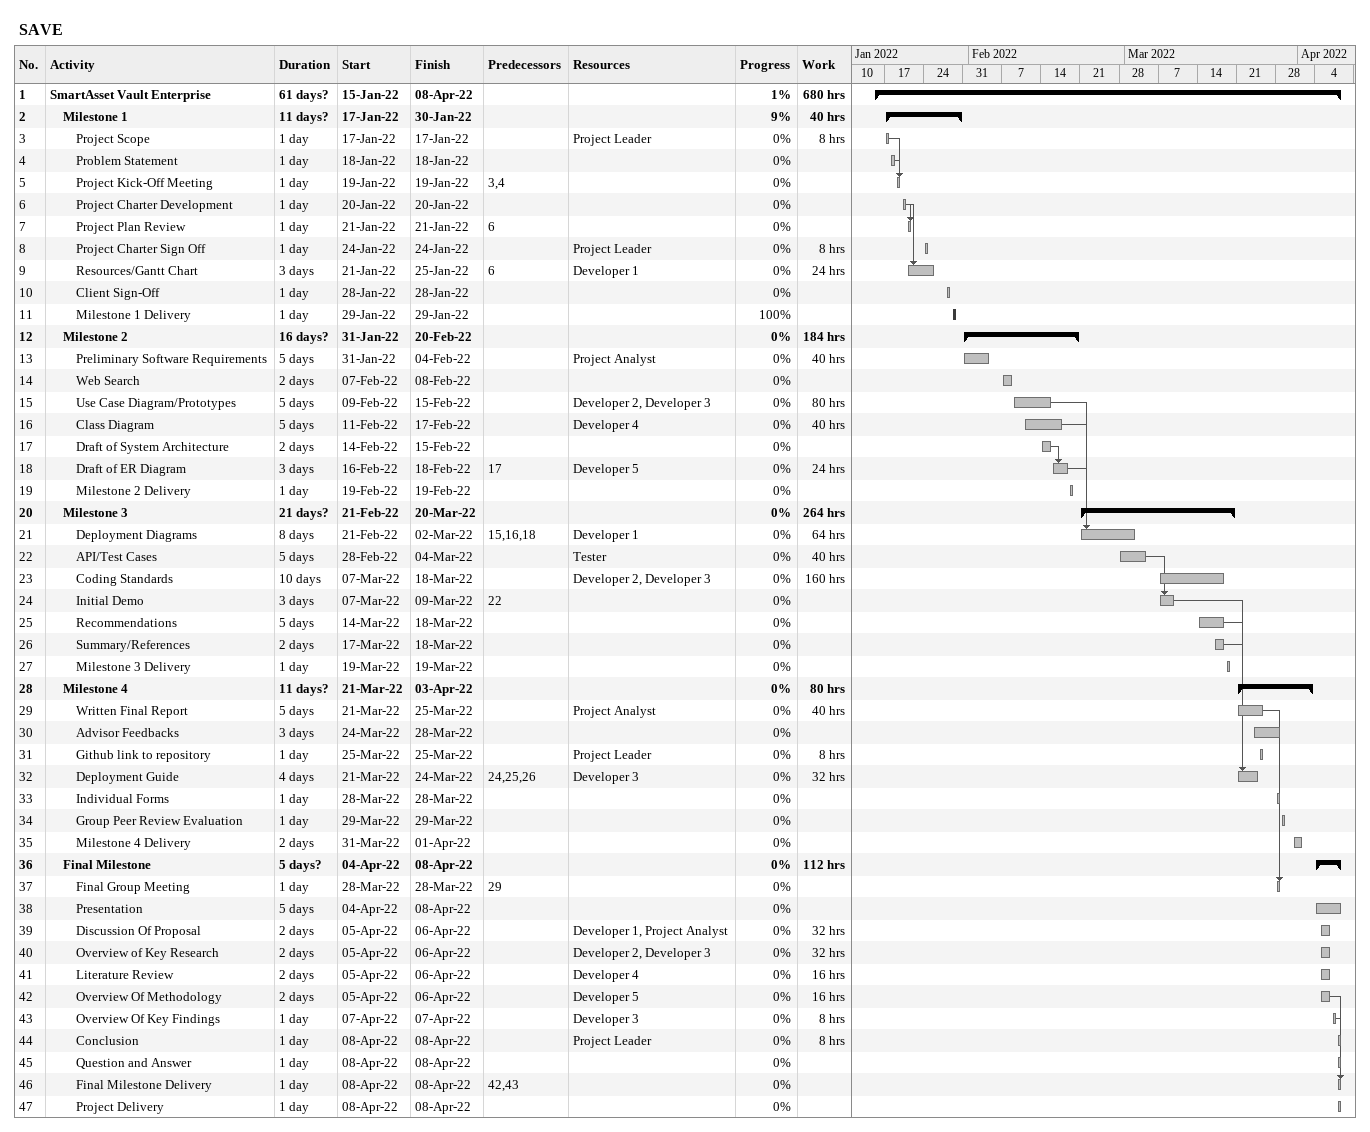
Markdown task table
SAVE

| ID | Level | Task | Duration | Start | Finish | Predecessors | Resources | % complete | Work (h) |
|---|---|---|---|---|---|---|---|---|---|
| 1 | 1 | **SmartAsset Vault Enterprise** | 61d? | 2022-01-15 | 2022-04-08 |  |  | 1 | 680 |
| 2 | 2 | **Milestone 1** | 11d? | 2022-01-17 | 2022-01-30 |  |  | 9 | 40 |
| 3 | 3 | Project Scope | 1d | 2022-01-17 | 2022-01-17 |  | Project Leader | 0 | 8 |
| 4 | 3 | Problem Statement | 1d | 2022-01-18 | 2022-01-18 |  |  | 0 |  |
| 5 | 3 | Project Kick-Off Meeting | 1d | 2022-01-19 | 2022-01-19 | 3, 4 |  | 0 |  |
| 6 | 3 | Project Charter Development | 1d | 2022-01-20 | 2022-01-20 |  |  | 0 |  |
| 7 | 3 | Project Plan Review | 1d | 2022-01-21 | 2022-01-21 | 6 |  | 0 |  |
| 8 | 3 | Project Charter Sign Off | 1d | 2022-01-24 | 2022-01-24 |  | Project Leader | 0 | 8 |
| 9 | 3 | Resources/Gantt Chart | 3d | 2022-01-21 | 2022-01-25 | 6 | Developer 1 | 0 | 24 |
| 10 | 3 | Client Sign-Off | 1d | 2022-01-28 | 2022-01-28 |  |  | 0 |  |
| 11 | 3 | Milestone 1 Delivery | 1d | 2022-01-29 | 2022-01-29 |  |  | 100 |  |
| 12 | 2 | **Milestone 2** | 16d? | 2022-01-31 | 2022-02-20 |  |  | 0 | 184 |
| 13 | 3 | Preliminary Software Requirements | 5d | 2022-01-31 | 2022-02-04 |  | Project Analyst | 0 | 40 |
| 14 | 3 | Web Search | 2d | 2022-02-07 | 2022-02-08 |  |  | 0 |  |
| 15 | 3 | Use Case Diagram/Prototypes | 5d | 2022-02-09 | 2022-02-15 |  | Developer 2, Developer 3 | 0 | 80 |
| 16 | 3 | Class Diagram | 5d | 2022-02-11 | 2022-02-17 |  | Developer 4 | 0 | 40 |
| 17 | 3 | Draft of System Architecture | 2d | 2022-02-14 | 2022-02-15 |  |  | 0 |  |
| 18 | 3 | Draft of ER Diagram | 3d | 2022-02-16 | 2022-02-18 | 17 | Developer 5 | 0 | 24 |
| 19 | 3 | Milestone 2 Delivery | 1d | 2022-02-19 | 2022-02-19 |  |  | 0 |  |
| 20 | 2 | **Milestone 3** | 21d? | 2022-02-21 | 2022-03-20 |  |  | 0 | 264 |
| 21 | 3 | Deployment Diagrams | 8d | 2022-02-21 | 2022-03-02 | 15, 16, 18 | Developer 1 | 0 | 64 |
| 22 | 3 | API/Test Cases | 5d | 2022-02-28 | 2022-03-04 |  | Tester | 0 | 40 |
| 23 | 3 | Coding Standards | 10d | 2022-03-07 | 2022-03-18 |  | Developer 2, Developer 3 | 0 | 160 |
| 24 | 3 | Initial Demo | 3d | 2022-03-07 | 2022-03-09 | 22 |  | 0 |  |
| 25 | 3 | Recommendations | 5d | 2022-03-14 | 2022-03-18 |  |  | 0 |  |
| 26 | 3 | Summary/References | 2d | 2022-03-17 | 2022-03-18 |  |  | 0 |  |
| 27 | 3 | Milestone 3 Delivery | 1d | 2022-03-19 | 2022-03-19 |  |  | 0 |  |
| 28 | 2 | **Milestone 4** | 11d? | 2022-03-21 | 2022-04-03 |  |  | 0 | 80 |
| 29 | 3 | Written Final Report | 5d | 2022-03-21 | 2022-03-25 |  | Project Analyst | 0 | 40 |
| 30 | 3 | Advisor Feedbacks | 3d | 2022-03-24 | 2022-03-28 |  |  | 0 |  |
| 31 | 3 | Github link to repository | 1d | 2022-03-25 | 2022-03-25 |  | Project Leader | 0 | 8 |
| 32 | 3 | Deployment Guide | 4d | 2022-03-21 | 2022-03-24 | 24, 25, 26 | Developer 3 | 0 | 32 |
| 33 | 3 | Individual Forms | 1d | 2022-03-28 | 2022-03-28 |  |  | 0 |  |
| 34 | 3 | Group Peer Review Evaluation | 1d | 2022-03-29 | 2022-03-29 |  |  | 0 |  |
| 35 | 3 | Milestone 4 Delivery | 2d | 2022-03-31 | 2022-04-01 |  |  | 0 |  |
| 36 | 2 | **Final Milestone** | 5d? | 2022-04-04 | 2022-04-08 |  |  | 0 | 112 |
| 37 | 3 | Final Group Meeting | 1d | 2022-03-28 | 2022-03-28 | 29 |  | 0 |  |
| 38 | 3 | Presentation | 5d | 2022-04-04 | 2022-04-08 |  |  | 0 |  |
| 39 | 3 | Discussion Of Proposal | 2d | 2022-04-05 | 2022-04-06 |  | Developer 1, Project Analyst | 0 | 32 |
| 40 | 3 | Overview of Key Research | 2d | 2022-04-05 | 2022-04-06 |  | Developer 2, Developer 3 | 0 | 32 |
| 41 | 3 | Literature Review | 2d | 2022-04-05 | 2022-04-06 |  | Developer 4 | 0 | 16 |
| 42 | 3 | Overview Of Methodology | 2d | 2022-04-05 | 2022-04-06 |  | Developer 5 | 0 | 16 |
| 43 | 3 | Overview Of Key Findings | 1d | 2022-04-07 | 2022-04-07 |  | Developer 3 | 0 | 8 |
| 44 | 3 | Conclusion | 1d | 2022-04-08 | 2022-04-08 |  | Project Leader | 0 | 8 |
| 45 | 3 | Question and Answer | 1d | 2022-04-08 | 2022-04-08 |  |  | 0 |  |
| 46 | 3 | Final Milestone Delivery | 1d | 2022-04-08 | 2022-04-08 | 42, 43 |  | 0 |  |
| 47 | 3 | Project Delivery | 1d | 2022-04-08 | 2022-04-08 |  |  | 0 |  |
